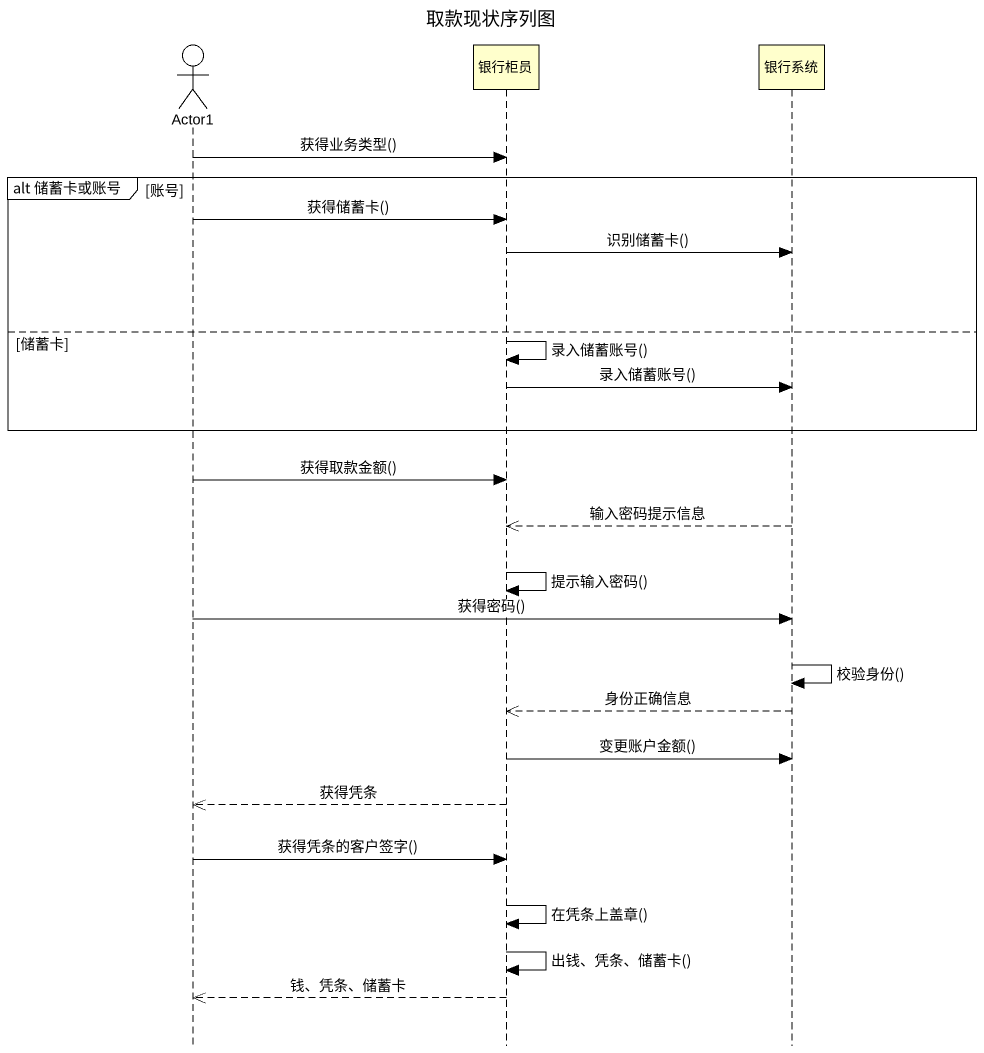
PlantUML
@startuml
title 取款现状序列图
hide footbox
actor Actor1
participant 银行柜员
participant 银行系统

Actor1 -> 银行柜员 : 获得业务类型()
group alt 储蓄卡或账号 [账号]
  Actor1 -> 银行柜员 : 获得储蓄卡()
  银行柜员 -> 银行系统 : 识别储蓄卡()
else 储蓄卡
  银行柜员 -> 银行柜员 : 录入储蓄账号()
  银行柜员 -> 银行系统 : 录入储蓄账号()
end
Actor1 -> 银行柜员 : 获得取款金额()
银行系统 -->> 银行柜员 : 输入密码提示信息
银行柜员 -> 银行柜员 : 提示输入密码()
Actor1 -> 银行系统 : 获得密码()
银行系统 -> 银行系统 : 校验身份()
银行系统 -->> 银行柜员 : 身份正确信息
银行柜员 -> 银行系统 : 变更账户金额()
银行柜员 -->> Actor1 : 获得凭条
Actor1 -> 银行柜员 : 获得凭条的客户签字()
银行柜员 -> 银行柜员 : 在凭条上盖章()
银行柜员 -> 银行柜员 : 出钱、凭条、储蓄卡()
银行柜员 -->> Actor1 : 钱、凭条、储蓄卡
@enduml
